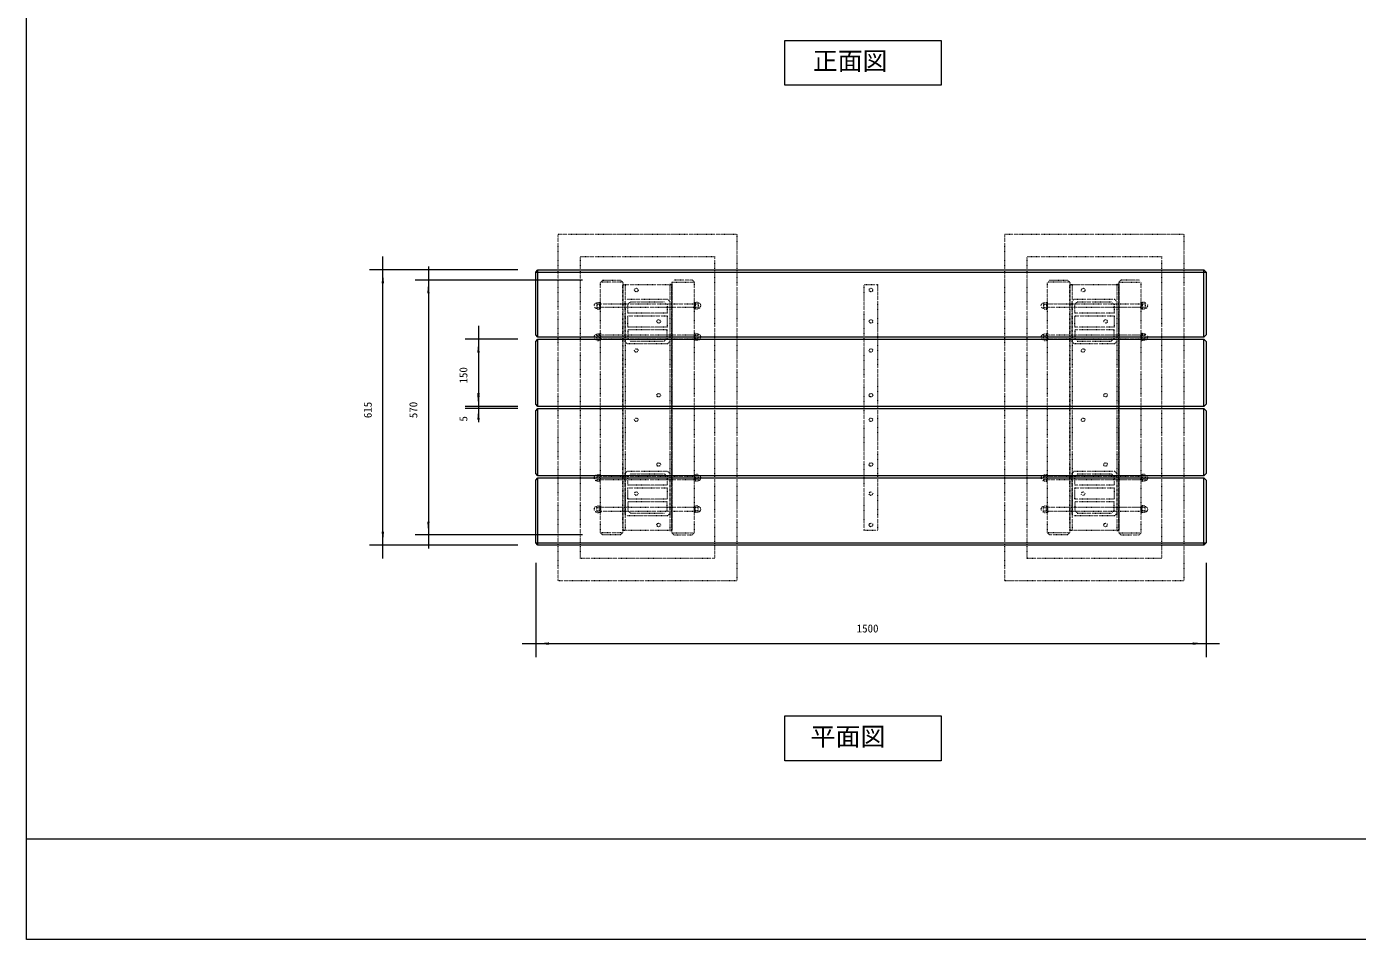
# Model space of a CAD drawing. Units: millimetres, scale not verified. Extents: x -2925 to 2925, y -2062 to 2062.
# Drawn here: x -2925 to 52, y -2062 to -22 of the extents above; entities that cross this region are included whole.
import ezdxf
from ezdxf.enums import TextEntityAlignment as Align

# ---------------------------------------------------------------- set-up
doc = ezdxf.new("R2010")
doc.units = ezdxf.units.MM
doc.header["$LTSCALE"] = 10
doc.linetypes.add('USER5', pattern=[0.208282, 0.069427, -0.138855])
doc.layers.add('0-1_IMPORTED', color=30, linetype='Continuous', lineweight=18)
doc.styles.add('ＭＳ ゴシック', font='')
doc.styles.get('ＭＳ ゴシック').set_extended_font_data('MS Gothic')

msp = doc.modelspace()

# ---------------------------------------------------------------- linework, layer by layer
at = {"layer": '0-1_IMPORTED', "color": 1}
for p, q in [((-2128, -566), (-2128, -536)), ((-2026, -558.5), (-2026, -588.5)), ((-1826, -566), (-2158, -566)), ((-2128, -1181), (-2128, -566)), ((-1681, -588.5), (-2056, -588.5)), ((-2026, -588.5), (-2026, -1158.5)), ((-1914, -691), (-1914, -721)), ((-1826, -721), (-1944, -721)), ((-1914, -721), (-1914, -871)), ((-1914, -841), (-1914, -871)), ((-1826, -871), (-1944, -871)), ((-1826, -871), (-1944, -871)), ((-1826, -876), (-1944, -876)), ((-1914, -871), (-1914, -901)), ((-1914, -871), (-1914, -876)), ((-1914, -876), (-1914, -906)), ((-1914, -876), (-1914, -904.87)), ((-1681, -1158.5), (-2056, -1158.5)), ((-2026, -1158.5), (-2026, -1188.5)), ((-1826, -1181), (-2158, -1181)), ((-2128, -1211), (-2128, -1181)), ((-1786, -1221), (-1786, -1431.26)), ((-286, -1221), (-286, -1431.26)), ((-1816, -1401.26), (-1786, -1401.26)), ((-1786, -1401.26), (-286, -1401.26)), ((-286, -1401.26), (-256, -1401.26))]:
    msp.add_line(p, q, dxfattribs=at)
at = {"layer": '0-1_IMPORTED'}
for p, q in [((-1786, -571), (-286, -571)), ((-1781, -716), (-1781, -566)), ((-291, -716), (-291, -566)), ((-1781, -871), (-1781, -721)), ((-291, -871), (-291, -721)), ((-1781, -1026), (-1781, -876)), ((-291, -1026), (-291, -876)), ((-1781, -1181), (-1781, -1031)), ((-291, -1181), (-291, -1031)), ((-1786, -1176), (-286, -1176)), ((-2925, -1837.5), (2925, -1837.5))]:
    msp.add_line(p, q, dxfattribs=at)
at = {"layer": '0-1_IMPORTED', "linetype": 'USER5'}
for p, q in [((-1591, -593.5), (-1641, -593.5)), ((-1481, -593.5), (-1431, -593.5)), ((-591, -593.5), (-641, -593.5)), ((-481, -593.5), (-431, -593.5)), ((-1649.75, -640.25), (-1649.5, -640.25)), ((-1649.75, -651.75), (-1649.5, -651.75)), ((-1649.5, -640.25), (-1648.49, -638.5)), ((-1649.5, -640.25), (-1649.5, -651.75)), ((-1649.5, -642.26), (-1643, -642.26)), ((-1649.5, -649.74), (-1643, -649.74)), ((-1649.5, -651.75), (-1648.49, -653.5)), ((-1648.49, -638.5), (-1644.01, -638.5)), ((-1648.49, -653.5), (-1644.01, -653.5)), ((-1643, -640.25), (-1644.01, -638.5)), ((-1643, -651.75), (-1644.01, -653.5)), ((-1643, -640.25), (-1643, -651.75)), ((-1429, -640.25), (-1427.99, -638.5)), ((-1429, -640.25), (-1429, -651.75)), ((-1422.5, -642.26), (-1429, -642.26)), ((-1422.5, -649.74), (-1429, -649.74)), ((-1429, -651.75), (-1427.99, -653.5)), ((-1423.51, -638.5), (-1427.99, -638.5)), ((-1423.51, -653.5), (-1427.99, -653.5)), ((-1422.5, -640.25), (-1423.51, -638.5)), ((-1422.5, -651.75), (-1423.51, -653.5)), ((-1422.25, -640.25), (-1422.5, -640.25)), ((-1422.5, -640.25), (-1422.5, -651.75)), ((-1422.25, -651.75), (-1422.5, -651.75)), ((-649.75, -640.25), (-649.5, -640.25)), ((-649.75, -651.75), (-649.5, -651.75)), ((-649.5, -640.25), (-648.49, -638.5)), ((-649.5, -640.25), (-649.5, -651.75)), ((-649.5, -642.26), (-643, -642.26)), ((-649.5, -649.74), (-643, -649.74)), ((-649.5, -651.75), (-648.49, -653.5)), ((-648.49, -638.5), (-644.01, -638.5)), ((-648.49, -653.5), (-644.01, -653.5)), ((-643, -640.25), (-644.01, -638.5)), ((-643, -651.75), (-644.01, -653.5)), ((-643, -640.25), (-643, -651.75)), ((-429, -640.25), (-427.99, -638.5)), ((-429, -640.25), (-429, -651.75)), ((-422.5, -642.26), (-429, -642.26)), ((-422.5, -649.74), (-429, -649.74)), ((-429, -651.75), (-427.99, -653.5)), ((-423.51, -638.5), (-427.99, -638.5)), ((-423.51, -653.5), (-427.99, -653.5)), ((-422.5, -640.25), (-423.51, -638.5)), ((-422.5, -651.75), (-423.51, -653.5)), ((-422.25, -640.25), (-422.5, -640.25)), ((-422.5, -640.25), (-422.5, -651.75)), ((-422.25, -651.75), (-422.5, -651.75)), ((-1649.75, -710.25), (-1649.5, -710.25)), ((-1649.5, -710.25), (-1648.49, -708.5)), ((-1649.5, -721.75), (-1649.5, -710.25)), ((-1649.5, -712.26), (-1643, -712.26)), ((-1648.49, -708.5), (-1644.01, -708.5)), ((-1643, -710.25), (-1644.01, -708.5)), ((-1643, -721.75), (-1643, -710.25)), ((-1429, -710.25), (-1427.99, -708.5)), ((-1429, -721.75), (-1429, -710.25)), ((-1422.5, -712.26), (-1429, -712.26)), ((-1423.51, -708.5), (-1427.99, -708.5)), ((-1422.5, -710.25), (-1423.51, -708.5)), ((-1422.25, -710.25), (-1422.5, -710.25)), ((-1422.5, -721.75), (-1422.5, -710.25)), ((-649.75, -710.25), (-649.5, -710.25)), ((-649.5, -710.25), (-648.49, -708.5)), ((-649.5, -721.75), (-649.5, -710.25)), ((-649.5, -712.26), (-643, -712.26)), ((-648.49, -708.5), (-644.01, -708.5)), ((-643, -710.25), (-644.01, -708.5)), ((-643, -721.75), (-643, -710.25)), ((-429, -710.25), (-427.99, -708.5)), ((-429, -721.75), (-429, -710.25)), ((-422.5, -712.26), (-429, -712.26)), ((-423.51, -708.5), (-427.99, -708.5)), ((-422.5, -710.25), (-423.51, -708.5)), ((-422.25, -710.25), (-422.5, -710.25)), ((-422.5, -721.75), (-422.5, -710.25)), ((-1649.75, -721.75), (-1649.5, -721.75)), ((-1649.5, -719.74), (-1643, -719.74)), ((-1649.5, -721.75), (-1648.49, -723.5)), ((-1648.49, -723.5), (-1644.01, -723.5)), ((-1643, -721.75), (-1644.01, -723.5)), ((-1422.5, -719.74), (-1429, -719.74)), ((-1429, -721.75), (-1427.99, -723.5)), ((-1423.51, -723.5), (-1427.99, -723.5)), ((-1422.5, -721.75), (-1423.51, -723.5)), ((-1422.25, -721.75), (-1422.5, -721.75)), ((-649.75, -721.75), (-649.5, -721.75)), ((-649.5, -719.74), (-643, -719.74)), ((-649.5, -721.75), (-648.49, -723.5)), ((-648.49, -723.5), (-644.01, -723.5)), ((-643, -721.75), (-644.01, -723.5)), ((-422.5, -719.74), (-429, -719.74)), ((-429, -721.75), (-427.99, -723.5)), ((-423.51, -723.5), (-427.99, -723.5)), ((-422.5, -721.75), (-423.51, -723.5)), ((-422.25, -721.75), (-422.5, -721.75)), ((-1649.75, -1025.25), (-1649.5, -1025.25)), ((-1649.75, -1036.75), (-1649.5, -1036.75)), ((-1649.5, -1025.25), (-1648.49, -1023.5)), ((-1649.5, -1025.25), (-1649.5, -1036.75)), ((-1649.5, -1027.26), (-1643, -1027.26)), ((-1649.5, -1034.74), (-1643, -1034.74)), ((-1649.5, -1036.75), (-1648.49, -1038.5)), ((-1648.49, -1023.5), (-1644.01, -1023.5)), ((-1648.49, -1038.5), (-1644.01, -1038.5)), ((-1643, -1025.25), (-1644.01, -1023.5)), ((-1643, -1036.75), (-1644.01, -1038.5)), ((-1643, -1025.25), (-1643, -1036.75)), ((-1429, -1025.25), (-1427.99, -1023.5)), ((-1429, -1025.25), (-1429, -1036.75)), ((-1422.5, -1027.26), (-1429, -1027.26)), ((-1422.5, -1034.74), (-1429, -1034.74)), ((-1429, -1036.75), (-1427.99, -1038.5)), ((-1423.51, -1023.5), (-1427.99, -1023.5)), ((-1423.51, -1038.5), (-1427.99, -1038.5)), ((-1422.5, -1025.25), (-1423.51, -1023.5)), ((-1422.5, -1036.75), (-1423.51, -1038.5)), ((-1422.25, -1025.25), (-1422.5, -1025.25)), ((-1422.5, -1025.25), (-1422.5, -1036.75)), ((-1422.25, -1036.75), (-1422.5, -1036.75)), ((-649.75, -1025.25), (-649.5, -1025.25)), ((-649.75, -1036.75), (-649.5, -1036.75)), ((-649.5, -1025.25), (-648.49, -1023.5)), ((-649.5, -1025.25), (-649.5, -1036.75)), ((-649.5, -1027.26), (-643, -1027.26)), ((-649.5, -1034.74), (-643, -1034.74)), ((-649.5, -1036.75), (-648.49, -1038.5)), ((-648.49, -1023.5), (-644.01, -1023.5)), ((-648.49, -1038.5), (-644.01, -1038.5)), ((-643, -1025.25), (-644.01, -1023.5)), ((-643, -1036.75), (-644.01, -1038.5)), ((-643, -1025.25), (-643, -1036.75)), ((-429, -1025.25), (-427.99, -1023.5)), ((-429, -1025.25), (-429, -1036.75)), ((-422.5, -1027.26), (-429, -1027.26)), ((-422.5, -1034.74), (-429, -1034.74)), ((-429, -1036.75), (-427.99, -1038.5)), ((-423.51, -1023.5), (-427.99, -1023.5)), ((-423.51, -1038.5), (-427.99, -1038.5)), ((-422.5, -1025.25), (-423.51, -1023.5)), ((-422.5, -1036.75), (-423.51, -1038.5)), ((-422.25, -1025.25), (-422.5, -1025.25)), ((-422.5, -1025.25), (-422.5, -1036.75)), ((-422.25, -1036.75), (-422.5, -1036.75)), ((-1649.75, -1095.25), (-1649.5, -1095.25)), ((-1649.5, -1095.25), (-1648.49, -1093.5)), ((-1649.5, -1106.75), (-1649.5, -1095.25)), ((-1649.5, -1097.26), (-1643, -1097.26)), ((-1648.49, -1093.5), (-1644.01, -1093.5)), ((-1643, -1095.25), (-1644.01, -1093.5)), ((-1643, -1106.75), (-1643, -1095.25)), ((-1429, -1095.25), (-1427.99, -1093.5)), ((-1429, -1106.75), (-1429, -1095.25)), ((-1422.5, -1097.26), (-1429, -1097.26)), ((-1423.51, -1093.5), (-1427.99, -1093.5)), ((-1422.5, -1095.25), (-1423.51, -1093.5)), ((-1422.25, -1095.25), (-1422.5, -1095.25)), ((-1422.5, -1106.75), (-1422.5, -1095.25)), ((-649.75, -1095.25), (-649.5, -1095.25)), ((-649.5, -1095.25), (-648.49, -1093.5)), ((-649.5, -1106.75), (-649.5, -1095.25)), ((-649.5, -1097.26), (-643, -1097.26)), ((-648.49, -1093.5), (-644.01, -1093.5)), ((-643, -1095.25), (-644.01, -1093.5)), ((-643, -1106.75), (-643, -1095.25)), ((-429, -1095.25), (-427.99, -1093.5)), ((-429, -1106.75), (-429, -1095.25)), ((-422.5, -1097.26), (-429, -1097.26)), ((-423.51, -1093.5), (-427.99, -1093.5)), ((-422.5, -1095.25), (-423.51, -1093.5)), ((-422.25, -1095.25), (-422.5, -1095.25)), ((-422.5, -1106.75), (-422.5, -1095.25)), ((-1649.75, -1106.75), (-1649.5, -1106.75)), ((-1649.5, -1104.74), (-1643, -1104.74)), ((-1649.5, -1106.75), (-1648.49, -1108.5)), ((-1648.49, -1108.5), (-1644.01, -1108.5)), ((-1643, -1106.75), (-1644.01, -1108.5)), ((-1422.5, -1104.74), (-1429, -1104.74)), ((-1429, -1106.75), (-1427.99, -1108.5)), ((-1423.51, -1108.5), (-1427.99, -1108.5)), ((-1422.5, -1106.75), (-1423.51, -1108.5)), ((-1422.25, -1106.75), (-1422.5, -1106.75)), ((-649.75, -1106.75), (-649.5, -1106.75)), ((-649.5, -1104.74), (-643, -1104.74)), ((-649.5, -1106.75), (-648.49, -1108.5)), ((-648.49, -1108.5), (-644.01, -1108.5)), ((-643, -1106.75), (-644.01, -1108.5)), ((-422.5, -1104.74), (-429, -1104.74)), ((-429, -1106.75), (-427.99, -1108.5)), ((-423.51, -1108.5), (-427.99, -1108.5)), ((-422.5, -1106.75), (-423.51, -1108.5)), ((-422.25, -1106.75), (-422.5, -1106.75)), ((-1591, -1153.5), (-1641, -1153.5)), ((-1481, -1153.5), (-1431, -1153.5)), ((-591, -1153.5), (-641, -1153.5)), ((-481, -1153.5), (-431, -1153.5))]:
    msp.add_line(p, q, dxfattribs=at)
at = {"layer": '0-1_IMPORTED'}
for points in [[(-2925, 2062.5), (2925, 2062.5), (2925, -2062.5), (-2925, -2062.5)], [(-1228.7, -53.05), (-878.7, -53.05), (-878.7, -153.05), (-1228.7, -153.05)], [(-1781, -566), (-291, -566), (-286, -571), (-286, -711), (-291, -716), (-1781, -716), (-1786, -711), (-1786, -571)], [(-1781, -721), (-291, -721), (-286, -726), (-286, -866), (-291, -871), (-1781, -871), (-1786, -866), (-1786, -726)], [(-1781, -876), (-291, -876), (-286, -881), (-286, -1021), (-291, -1026), (-1781, -1026), (-1786, -1021), (-1786, -881)], [(-1781, -1031), (-291, -1031), (-286, -1036), (-286, -1176), (-291, -1181), (-1781, -1181), (-1786, -1176), (-1786, -1036)], [(-1228.7, -1563.05), (-878.7, -1563.05), (-878.7, -1663.05), (-1228.7, -1663.05)]]:
    msp.add_lwpolyline(points, close=True, dxfattribs=at)
at = {"layer": '0-1_IMPORTED', "linetype": 'USER5'}
for points in [[(-1736, -486), (-1336, -486), (-1336, -1261), (-1736, -1261)], [(-736, -486), (-336, -486), (-336, -1261), (-736, -1261)], [(-1686, -536), (-1386, -536), (-1386, -1211), (-1686, -1211)], [(-686, -536), (-386, -536), (-386, -1211), (-686, -1211)], [(-1641, -1153.5), (-1641, -593.5), (-1636, -588.5), (-1596, -588.5), (-1591, -593.5), (-1591, -1153.5), (-1596, -1158.5), (-1636, -1158.5)], [(-1431, -1153.5), (-1431, -593.5), (-1436, -588.5), (-1476, -588.5), (-1481, -593.5), (-1481, -1153.5), (-1476, -1158.5), (-1436, -1158.5)], [(-641, -1153.5), (-641, -593.5), (-636, -588.5), (-596, -588.5), (-591, -593.5), (-591, -1153.5), (-596, -1158.5), (-636, -1158.5)], [(-431, -1153.5), (-431, -593.5), (-436, -588.5), (-476, -588.5), (-481, -593.5), (-481, -1153.5), (-476, -1158.5), (-436, -1158.5)], [(-1591, -598.5), (-1481, -598.5), (-1481, -1148.5), (-1591, -1148.5)], [(-1591, -598.5), (-1586, -598.5), (-1586, -1148.5), (-1591, -1148.5)], [(-1481, -598.5), (-1486, -598.5), (-1486, -1148.5), (-1481, -1148.5)], [(-1051, -598.5), (-1021, -598.5), (-1021, -1148.5), (-1051, -1148.5)], [(-591, -598.5), (-481, -598.5), (-481, -1148.5), (-591, -1148.5)], [(-591, -598.5), (-586, -598.5), (-586, -1148.5), (-591, -1148.5)], [(-481, -598.5), (-486, -598.5), (-486, -1148.5), (-481, -1148.5)], [(-1641, -638), (-1643, -638), (-1643, -654), (-1641, -654)], [(-1641, -642), (-1431, -642), (-1431, -650), (-1641, -650)], [(-1581, -631), (-1491, -631), (-1486, -636), (-1486, -726), (-1491, -731), (-1581, -731), (-1586, -726), (-1586, -636)], [(-1492, -643), (-1492, -662.3), (-1580, -662.3), (-1580, -643), (-1574, -637), (-1498, -637)], [(-1431, -638), (-1429, -638), (-1429, -654), (-1431, -654)], [(-641, -638), (-643, -638), (-643, -654), (-641, -654)], [(-641, -642), (-431, -642), (-431, -650), (-641, -650)], [(-581, -631), (-491, -631), (-486, -636), (-486, -726), (-491, -731), (-581, -731), (-586, -726), (-586, -636)], [(-492, -643), (-492, -662.3), (-580, -662.3), (-580, -643), (-574, -637), (-498, -637)], [(-431, -638), (-429, -638), (-429, -654), (-431, -654)], [(-1492, -668.3), (-1492, -693.7), (-1580, -693.7), (-1580, -668.3)], [(-492, -668.3), (-492, -693.7), (-580, -693.7), (-580, -668.3)], [(-1641, -724), (-1643, -724), (-1643, -708), (-1641, -708)], [(-1641, -720), (-1431, -720), (-1431, -712), (-1641, -712)], [(-1492, -719), (-1492, -699.7), (-1580, -699.7), (-1580, -719), (-1574, -725), (-1498, -725)], [(-1431, -724), (-1429, -724), (-1429, -708), (-1431, -708)], [(-641, -724), (-643, -724), (-643, -708), (-641, -708)], [(-641, -720), (-431, -720), (-431, -712), (-641, -712)], [(-492, -719), (-492, -699.7), (-580, -699.7), (-580, -719), (-574, -725), (-498, -725)], [(-431, -724), (-429, -724), (-429, -708), (-431, -708)], [(-1641, -1023), (-1643, -1023), (-1643, -1039), (-1641, -1039)], [(-1641, -1027), (-1431, -1027), (-1431, -1035), (-1641, -1035)], [(-1581, -1016), (-1491, -1016), (-1486, -1021), (-1486, -1111), (-1491, -1116), (-1581, -1116), (-1586, -1111), (-1586, -1021)], [(-1492, -1028), (-1492, -1047.3), (-1580, -1047.3), (-1580, -1028), (-1574, -1022), (-1498, -1022)], [(-1431, -1023), (-1429, -1023), (-1429, -1039), (-1431, -1039)], [(-641, -1023), (-643, -1023), (-643, -1039), (-641, -1039)], [(-641, -1027), (-431, -1027), (-431, -1035), (-641, -1035)], [(-581, -1016), (-491, -1016), (-486, -1021), (-486, -1111), (-491, -1116), (-581, -1116), (-586, -1111), (-586, -1021)], [(-492, -1028), (-492, -1047.3), (-580, -1047.3), (-580, -1028), (-574, -1022), (-498, -1022)], [(-431, -1023), (-429, -1023), (-429, -1039), (-431, -1039)], [(-1492, -1053.3), (-1492, -1078.7), (-1580, -1078.7), (-1580, -1053.3)], [(-492, -1053.3), (-492, -1078.7), (-580, -1078.7), (-580, -1053.3)], [(-1641, -1109), (-1643, -1109), (-1643, -1093), (-1641, -1093)], [(-1641, -1105), (-1431, -1105), (-1431, -1097), (-1641, -1097)], [(-1492, -1104), (-1492, -1084.7), (-1580, -1084.7), (-1580, -1104), (-1574, -1110), (-1498, -1110)], [(-1431, -1109), (-1429, -1109), (-1429, -1093), (-1431, -1093)], [(-641, -1109), (-643, -1109), (-643, -1093), (-641, -1093)], [(-641, -1105), (-431, -1105), (-431, -1097), (-641, -1097)], [(-492, -1104), (-492, -1084.7), (-580, -1084.7), (-580, -1104), (-574, -1110), (-498, -1110)], [(-431, -1109), (-429, -1109), (-429, -1093), (-431, -1093)]]:
    msp.add_lwpolyline(points, close=True, dxfattribs=at)
for centre in [(-1561, -611), (-1036, -611), (-561, -611), (-1511, -681), (-1036, -681), (-511, -681), (-1561, -746), (-1036, -746), (-561, -746), (-1511, -846), (-1036, -846), (-511, -846), (-1561, -901), (-1036, -901), (-561, -901), (-1511, -1001), (-1036, -1001), (-511, -1001), (-1561, -1066), (-1036, -1066), (-561, -1066), (-1511, -1136), (-1036, -1136), (-511, -1136)]:
    msp.add_circle(centre, 4, dxfattribs=at)
for centre, start, end in [((-1649.75, -646), 90, 270), ((-1422.25, -646), 270, 90), ((-649.75, -646), 90, 270), ((-422.25, -646), 270, 90), ((-1649.75, -716), 90, 270), ((-1422.25, -716), 270, 90), ((-649.75, -716), 90, 270), ((-422.25, -716), 270, 90), ((-1649.75, -1031), 90, 270), ((-1422.25, -1031), 270, 90), ((-649.75, -1031), 90, 270), ((-422.25, -1031), 270, 90), ((-1649.75, -1101), 90, 270), ((-1422.25, -1101), 270, 90), ((-649.75, -1101), 90, 270), ((-422.25, -1101), 270, 90)]:
    msp.add_arc(centre, 5.75, start, end, dxfattribs=at)
at = {"layer": '0-1_IMPORTED', "color": 1}
for points in [[(-2128, -566), (-2125.38, -596), (-2130.62, -596)], [(-2026, -588.5), (-2023.38, -618.5), (-2028.62, -618.5)], [(-1914, -721), (-1911.38, -751), (-1916.62, -751)], [(-1914, -871), (-1916.62, -841), (-1911.38, -841)], [(-1914, -876), (-1916.62, -846), (-1911.38, -846)], [(-1914, -871), (-1911.38, -901), (-1916.62, -901)], [(-2026, -1158.5), (-2028.62, -1128.5), (-2023.38, -1128.5)], [(-2128, -1181), (-2130.62, -1151), (-2125.38, -1151)], [(-1786, -1401.26), (-1756, -1398.64), (-1756, -1403.89)], [(-286, -1401.26), (-316, -1403.89), (-316, -1398.64)]]:
    msp.add_solid(points, dxfattribs=at)

# ---------------------------------------------------------------- texts
at = {"layer": '0-1_IMPORTED', "color": 7, "style": 'ＭＳ ゴシック'}
for s, height, p in [('正面図', 40.7, (-1165.7, -131.25)), ('1500', 17.91, (-1067.75, -1381.82)), ('平面図', 41, (-1171.14, -1641.71))]:
    msp.add_text(s, height=height, dxfattribs=at).set_placement(p, align=Align.BOTTOM_LEFT)
for s, p in [('150', (-1933.45, -819.81)), ('615', (-2147.45, -897.31)), ('570', (-2045.45, -897.31)), ('5', (-1933.45, -904.87))]:
    msp.add_text(s, height=17.91, rotation=90, dxfattribs=at).set_placement(p, align=Align.BOTTOM_LEFT)

doc.saveas('drawing.dxf')
